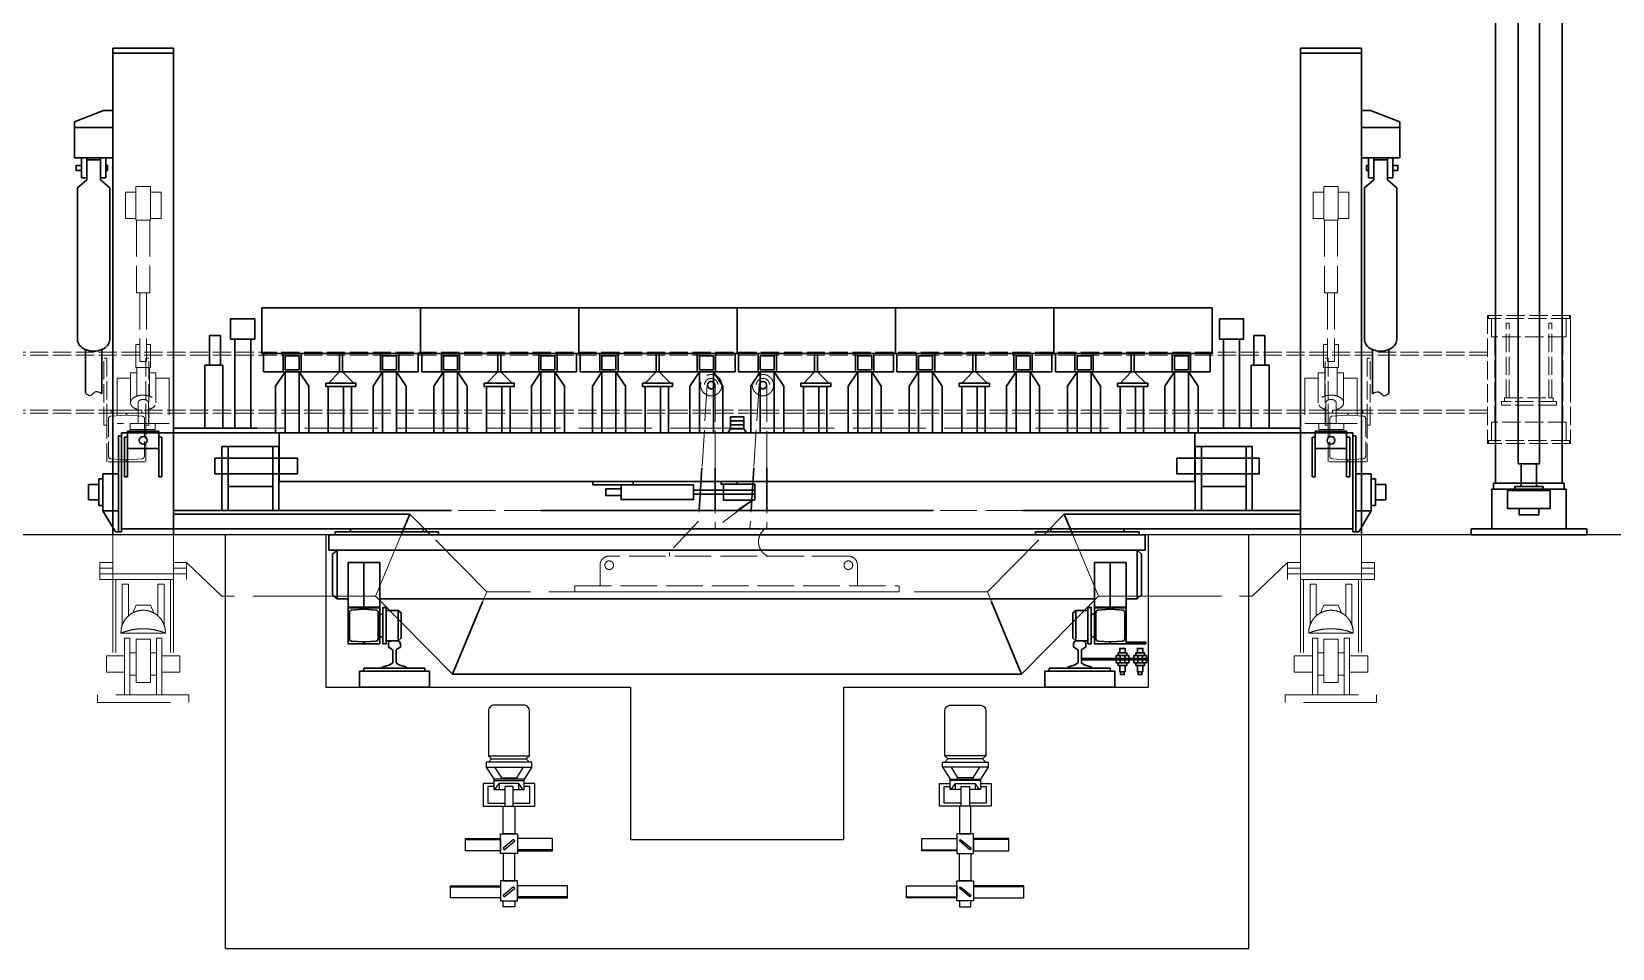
# Model space of a CAD drawing. Header units: millimetres. Extents: x 394018 to 490633, y 12254 to 34176.
# Drawn here: x 416788 to 437549, y 12254 to 24293 of the extents above; entities that cross this region are included whole.
import ezdxf

# ---------------------------------------------------------------- set-up
doc = ezdxf.new("R2010")
doc.units = ezdxf.units.MM
doc.linetypes.add('ACAD_ISO02W100', pattern=[15, 12, -3])
for name, color, linetype, lineweight in [('PL_DIMENSIONS', 5, 'Continuous', 15), ('PL_HIDDEN', 6, 'ACAD_ISO02W100', 5), ('PL_MAIN', 192, 'Continuous', 30)]:
    doc.layers.add(name, color=color, linetype=linetype, lineweight=lineweight)

# ---------------------------------------------------------------- blocks, each defined once
blk = doc.blocks.new('A$C1B3A1A2D')
at = {"layer": 'PL_MAIN', "color": 5}
for p, q in [((2490.5, 3230), (2490.5, 170)), ((2709.5, 3230), (2709.5, 170)), ((2484.1, 170), (2715.9, 170)), ((2484.1, 150), (2484.1, 170)), ((2715.9, 150), (2715.9, 170)), ((2477.8, 150), (2477.8, 20)), ((2477.8, 150), (2722.2, 150)), ((2722.2, 150), (2722.2, 20)), ((2410, 20), (2410, 0)), ((2410, 20), (2790, 20)), ((2410, 0), (2790, 0)), ((2790, 20), (2790, 0))]:
    blk.add_line(p, q, dxfattribs=at)
blk = doc.blocks.new('A$C591A1EB7')
at = {"layer": 'PL_HIDDEN', "color": 2, "ltscale": 5}
for p, q in [((2463.5, 120), (2463.5, -300)), ((2736.5, 120), (2463.5, 120)), ((2467, 120), (2467, 110)), ((2733, 110), (2467, 110)), ((2477.5, 110), (2477.5, 50)), ((2722.5, 110), (2722.5, 50)), ((2733, 120), (2733, 110)), ((2736.5, 120), (2736.5, -300)), ((2525, -150), (2525, 95)), ((2525, 95), (2535, 95)), ((2535, -150), (2535, 95)), ((2665, -150), (2665, 95)), ((2675, 95), (2665, 95)), ((2675, -150), (2675, 95)), ((2736.5, -140), (2736.5, 95)), ((2463.5, 0), (-2463.5, 0)), ((2722.5, 50), (2477.5, 50)), ((2488.5, 50), (2488.5, -230)), ((2711.5, 50), (2711.5, -230)), ((2463.5, -10), (-2463.5, -10)), ((-2079, -240), (-2079, -20)), ((-2079, -20), (-2069, -20)), ((-2069, -20), (-2069, -240)), ((-1931, -20), (-1941, -20)), ((-1941, -20), (-1941, -240)), ((-1931, -240), (-1931, -20)), ((1931, -240), (1931, -20)), ((1931, -20), (1941, -20)), ((1941, -20), (1941, -240)), ((2079, -20), (2069, -20)), ((2069, -20), (2069, -240)), ((2079, -240), (2079, -20)), ((2520, -150), (2520, -162)), ((2520, -150), (2680, -150)), ((2525, -150), (2535, -150)), ((2675, -150), (2665, -150)), ((2680, -150), (2680, -162)), ((2463.5, -190), (-2463.5, -190)), ((2463.5, -200), (-2463.5, -200)), ((-2055, -190), (-2055, -200)), ((-2055, -190), (-1955, -190)), ((-1955, -190), (-1955, -200)), ((1955, -190), (1955, -200)), ((2055, -190), (1955, -190)), ((2055, -190), (2055, -200)), ((2690, -162), (2510, -162)), ((2510, -174), (2510, -162)), ((2690, -174), (2510, -174)), ((2690, -174), (2690, -162)), ((-2069, -240), (-2079, -240)), ((-1941, -240), (-1931, -240)), ((1941, -240), (1931, -240)), ((2069, -240), (2079, -240)), ((2477.5, -290), (2477.5, -230)), ((2722.5, -230), (2477.5, -230)), ((2722.5, -290), (2722.5, -230)), ((2736.5, -300), (2463.5, -300)), ((2467, -300), (2467, -290)), ((2733, -290), (2467, -290)), ((2733, -300), (2733, -290))]:
    blk.add_line(p, q, dxfattribs=at)
for points in [[(-2069, -200), (-2005, -200), (-2005, -203.2, -0.39391), (-2008.3, -206.7), (-2056.1, -210.1, 0.39391), (-2064, -218.6), (-2064, -341.4, 0.39391), (-2056.1, -349.9), (-2008.3, -353.3, -0.39391), (-2005, -356.8), (-2005, -360), (-2069, -360)], [(-1941, -200), (-2005, -200), (-2005, -203.2, 0.39391), (-2001.7, -206.7), (-1953.9, -210.1, -0.39391), (-1946, -218.6), (-1946, -341.4, -0.39391), (-1953.9, -349.9), (-2001.7, -353.3, 0.39391), (-2005, -356.8), (-2005, -360), (-1941, -360)], [(1941, -200), (2005, -200), (2005, -203.2, -0.39391), (2001.7, -206.7), (1953.9, -210.1, 0.39391), (1946, -218.6), (1946, -341.4, 0.39391), (1953.9, -349.9), (2001.7, -353.3, -0.39391), (2005, -356.8), (2005, -360), (1941, -360)], [(2069, -200), (2005, -200), (2005, -203.2, 0.39391), (2008.3, -206.7), (2056.1, -210.1, -0.39391), (2064, -218.6), (2064, -341.4, -0.39391), (2056.1, -349.9), (2008.3, -353.3, 0.39391), (2005, -356.8), (2005, -360), (2069, -360)]]:
    blk.add_lwpolyline(points, format="xyb", close=True, dxfattribs=at)
blk = doc.blocks.new('A$C610B2414')
at = {"layer": 'PL_MAIN', "color": 5}
for p, q in [((2490.5, 3215), (2490.5, 170)), ((2709.5, 3215), (2709.5, 170)), ((2565, 2875.5), (2565, 233.1)), ((2635, 2875.5), (2635, 233.1)), ((2565, 233.1), (2635, 233.1)), ((2575, 233.1), (2575, 158.8)), ((2625, 233.1), (2625, 158.8)), ((2484.1, 170), (2715.9, 170)), ((2484.1, 150), (2484.1, 170)), ((2715.9, 150), (2715.9, 170)), ((2477.8, 150), (2477.8, 22)), ((2477.8, 150), (2722.2, 150)), ((2722.2, 150), (2722.2, 22)), ((2410, 20), (2410, 0)), ((2410, 20), (2790, 20)), ((2410, 0), (2790, 0)), ((2790, 20), (2790, 0))]:
    blk.add_line(p, q, dxfattribs=at)
for points in [[(2646.6, 146), (2553.4, 146), (2553.4, 158.8), (2646.6, 158.8)], [(2669.9, 146), (2530.1, 146), (2530.1, 86.9), (2669.9, 86.9)], [(2632, 86.9), (2568, 86.9), (2568, 65.8), (2632, 65.8)]]:
    blk.add_lwpolyline(points, close=True, dxfattribs=at)
blk.add_blockref('A$C591A1EB7', (0, 600), dxfattribs=at)
blk = doc.blocks.new('A$C361B7710')
at = {"layer": 'PL_MAIN', "color": 2}
for p, q in [((-1560, 0), (-1040, 0)), ((-1560, 0), (-1560, -150)), ((-1040, 0), (-520, 0)), ((-1040, 0), (-1040, -150)), ((-1040, -150), (-1040, 0)), ((-520, 0), (0, 0)), ((-520, 0), (-520, -150)), ((-520, -150), (-520, 0)), ((0, 0), (520, 0)), ((0, 0), (0, -150)), ((0, -150), (0, 0)), ((520, 0), (1040, 0)), ((520, 0), (520, -150)), ((520, -150), (520, 0)), ((1040, 0), (1560, 0)), ((1040, 0), (1040, -150)), ((1040, -150), (1040, 0)), ((1560, -150), (1560, 0)), ((-1040, -150), (-1560, -150)), ((-1555, -150), (-1555, -210)), ((-1305.9, -210), (-1305.9, -150.3)), ((-1295.9, -210), (-1295.9, -150.4)), ((-1046.8, -150), (-1046.8, -210)), ((-520, -150), (-1040, -150)), ((-1035, -150), (-1035, -210)), ((-785.9, -210), (-785.9, -150.3)), ((-775.9, -210), (-775.9, -150.4)), ((-526.8, -150), (-526.8, -210)), ((0, -150), (-520, -150)), ((-515, -150), (-515, -210)), ((-265.9, -210), (-265.9, -150.3)), ((-255.9, -210), (-255.9, -150.4)), ((-6.8, -150), (-6.8, -210)), ((520, -150), (0, -150)), ((5, -150), (5, -210)), ((254.1, -210), (254.1, -150.3)), ((264.1, -210), (264.1, -150.4)), ((513.2, -150), (513.2, -210)), ((1040, -150), (520, -150)), ((525, -150), (525, -210)), ((774.1, -210), (774.1, -150.3)), ((784.1, -210), (784.1, -150.4)), ((1033.2, -150), (1033.2, -210)), ((1560, -150), (1040, -150)), ((1045, -150), (1045, -210)), ((1294.1, -210), (1294.1, -150.3)), ((1304.1, -210), (1304.1, -150.4)), ((1553.2, -150), (1553.2, -210)), ((-1046.8, -210), (-1555, -210)), ((-1483.9, -210), (-1515.2, -256.6)), ((-1515.2, -256.6), (-1515.2, -410)), ((-1483.9, -210), (-1483.9, -410)), ((-1437.9, -210), (-1437.9, -410)), ((-1437.9, -210), (-1406.6, -256.6)), ((-1406.6, -256.6), (-1406.6, -410)), ((-1342.3, -257.8), (-1342.3, -410)), ((-1341.3, -246.6), (-1305.9, -210)), ((-1295.9, -210), (-1258.4, -246.6)), ((-1291.9, -257.8), (-1291.9, -410)), ((-1265.5, -257.8), (-1265.5, -410)), ((-1163.9, -210), (-1195.2, -256.6)), ((-1195.2, -256.6), (-1195.2, -410)), ((-1163.9, -210), (-1163.9, -410)), ((-1117.9, -210), (-1117.9, -410)), ((-1117.9, -210), (-1086.6, -256.6)), ((-1086.6, -256.6), (-1086.6, -410)), ((-526.8, -210), (-1035, -210)), ((-963.9, -210), (-995.2, -256.6)), ((-995.2, -256.6), (-995.2, -410)), ((-963.9, -210), (-963.9, -410)), ((-917.9, -210), (-917.9, -410)), ((-917.9, -210), (-886.6, -256.6)), ((-886.6, -256.6), (-886.6, -410)), ((-822.3, -257.8), (-822.3, -410)), ((-821.3, -246.6), (-785.9, -210)), ((-775.9, -210), (-738.4, -246.6)), ((-771.9, -257.8), (-771.9, -410)), ((-745.5, -257.8), (-745.5, -410)), ((-643.9, -210), (-675.2, -256.6)), ((-675.2, -256.6), (-675.2, -410)), ((-643.9, -210), (-643.9, -410)), ((-597.9, -210), (-597.9, -410)), ((-597.9, -210), (-566.6, -256.6)), ((-566.6, -256.6), (-566.6, -410)), ((-6.8, -210), (-515, -210)), ((-443.9, -210), (-475.2, -256.6)), ((-475.2, -256.6), (-475.2, -410)), ((-443.9, -210), (-443.9, -410)), ((-397.9, -210), (-397.9, -410)), ((-397.9, -210), (-366.6, -256.6)), ((-366.6, -256.6), (-366.6, -410)), ((-302.3, -257.8), (-302.3, -410)), ((-301.3, -246.6), (-265.9, -210)), ((-255.9, -210), (-218.4, -246.6)), ((-251.9, -257.8), (-251.9, -410)), ((-225.5, -257.8), (-225.5, -410)), ((-123.9, -210), (-155.2, -256.6)), ((-155.2, -256.6), (-155.2, -410)), ((-123.9, -210), (-123.9, -410)), ((-77.9, -210), (-77.9, -410)), ((-77.9, -210), (-46.6, -256.6)), ((-46.6, -256.6), (-46.6, -410)), ((513.2, -210), (5, -210)), ((76.1, -210), (44.8, -256.6)), ((44.8, -256.6), (44.8, -410)), ((76.1, -210), (76.1, -410)), ((122.1, -210), (122.1, -410)), ((122.1, -210), (153.4, -256.6)), ((153.4, -256.6), (153.4, -410)), ((217.7, -257.8), (217.7, -410)), ((218.7, -246.6), (254.1, -210)), ((264.1, -210), (301.6, -246.6)), ((268.1, -257.8), (268.1, -410)), ((294.5, -257.8), (294.5, -410)), ((396.1, -210), (364.8, -256.6)), ((364.8, -256.6), (364.8, -410)), ((396.1, -210), (396.1, -410)), ((442.1, -210), (442.1, -410)), ((442.1, -210), (473.4, -256.6)), ((473.4, -256.6), (473.4, -410)), ((1033.2, -210), (525, -210)), ((596.1, -210), (564.8, -256.6)), ((564.8, -256.6), (564.8, -410)), ((596.1, -210), (596.1, -410)), ((642.1, -210), (642.1, -410)), ((642.1, -210), (673.4, -256.6)), ((673.4, -256.6), (673.4, -410)), ((737.7, -257.8), (737.7, -410)), ((738.7, -246.6), (774.1, -210)), ((784.1, -210), (821.6, -246.6)), ((788.1, -257.8), (788.1, -410)), ((814.5, -257.8), (814.5, -410)), ((916.1, -210), (884.8, -256.6)), ((884.8, -256.6), (884.8, -410)), ((916.1, -210), (916.1, -410)), ((962.1, -210), (962.1, -410)), ((962.1, -210), (993.4, -256.6)), ((993.4, -256.6), (993.4, -410)), ((1553.2, -210), (1045, -210)), ((1116.1, -210), (1084.8, -256.6)), ((1084.8, -256.6), (1084.8, -410)), ((1116.1, -210), (1116.1, -410)), ((1162.1, -210), (1162.1, -410)), ((1162.1, -210), (1193.4, -256.6)), ((1193.4, -256.6), (1193.4, -410)), ((1257.7, -257.8), (1257.7, -410)), ((1258.7, -246.6), (1294.1, -210)), ((1304.1, -210), (1341.6, -246.6)), ((1308.1, -257.8), (1308.1, -410)), ((1334.5, -257.8), (1334.5, -410)), ((1436.1, -210), (1404.8, -256.6)), ((1404.8, -256.6), (1404.8, -410)), ((1436.1, -210), (1436.1, -410)), ((1482.1, -210), (1482.1, -410)), ((1482.1, -210), (1513.4, -256.6)), ((1513.4, -256.6), (1513.4, -410)), ((-2021.3, -410), (2021.3, -410)), ((-2021.3, -410), (-2021.3, -735)), ((-1503, -410), (-1503, -570)), ((-22, -397), (-30.7, -410)), ((-30.7, -410), (30.7, -410)), ((22, -397), (30.7, -410)), ((1503, -410), (1503, -570)), ((2021.3, -410), (2021.3, -735)), ((2021.3, -410), (2021.3, -735)), ((-2031.3, -420), (-2021.3, -420)), ((-2031.3, -420), (-2031.3, -735)), ((-2011.4, -554.7), (-2011.4, -423.9)), ((-2011.4, -423.9), (-2001.4, -423.9)), ((-2001.4, -423.9), (-2001.4, -554.7)), ((-1898.6, -423.9), (-1898.6, -554.7)), ((-1888.6, -423.9), (-1898.6, -423.9)), ((-1888.6, -554.7), (-1888.6, -423.9)), ((1888.6, -554.7), (1888.6, -423.9)), ((1888.6, -423.9), (1898.6, -423.9)), ((1898.6, -423.9), (1898.6, -554.7)), ((2001.4, -423.9), (2001.4, -554.7)), ((2011.4, -423.9), (2001.4, -423.9)), ((2011.4, -554.7), (2011.4, -423.9)), ((2031.3, -420), (2021.3, -420)), ((2031.3, -420), (2031.3, -735)), ((-2096, -648.6), (-2096, -561.4)), ((-2096, -561.4), (-2082.4, -561.4)), ((-2082.4, -544.2), (-2082.4, -665.8)), ((-2082.4, -544.2), (-2031.3, -544.2)), ((-2001.4, -554.7), (-2011.4, -554.7)), ((-1898.6, -554.7), (-1888.6, -554.7)), ((-1503, -570), (1503, -570)), ((1898.6, -554.7), (1888.6, -554.7)), ((2001.4, -554.7), (2011.4, -554.7)), ((2082.4, -544.2), (2031.3, -544.2)), ((2082.4, -544.2), (2082.4, -665.8)), ((2096, -561.4), (2082.4, -561.4)), ((2096, -648.6), (2096, -561.4)), ((-2130, -580), (-2096, -580)), ((-2130, -580), (-2130, -630)), ((-2096, -580), (-2096, -630)), ((2130, -580), (2096, -580)), ((2096, -580), (2096, -630)), ((2130, -580), (2130, -630)), ((-2130, -630), (-2096, -630)), ((-2096, -648.6), (-2082.4, -648.6)), ((-2082.4, -665.8), (-2031.3, -665.8)), ((-2082.4, -665.8), (-2041.4, -735)), ((2082.4, -665.8), (2031.3, -665.8)), ((2082.4, -665.8), (2041.4, -735)), ((2096, -648.6), (2082.4, -648.6)), ((2130, -630), (2096, -630)), ((-2021.3, -725), (2021.3, -725)), ((-1269.6, -725), (-1269.6, -735)), ((-1030.4, -725), (-1030.4, -735)), ((1030.4, -725), (1030.4, -735)), ((1269.6, -725), (1269.6, -735)), ((-2041.4, -735), (-2031.3, -735)), ((-2031.3, -735), (-2021.3, -735)), ((-980, -735), (-1320, -735)), ((-1320, -745), (-1320, -735)), ((-980, -745), (-1320, -745)), ((-980, -745), (-980, -735)), ((980, -735), (1320, -735)), ((980, -745), (980, -735)), ((980, -745), (1320, -745)), ((1320, -745), (1320, -735)), ((2031.3, -735), (2021.3, -735)), ((2041.4, -735), (2031.3, -735))]:
    blk.add_line(p, q, dxfattribs=at)
for points in [[(-1490.9, -150), (-1430.9, -150), (-1430.9, -210), (-1490.9, -210)], [(-1170.9, -150), (-1110.9, -150), (-1110.9, -210), (-1170.9, -210)], [(-970.9, -150), (-910.9, -150), (-910.9, -210), (-970.9, -210)], [(-650.9, -150), (-590.9, -150), (-590.9, -210), (-650.9, -210)], [(-450.9, -150), (-390.9, -150), (-390.9, -210), (-450.9, -210)], [(-130.9, -150), (-70.9, -150), (-70.9, -210), (-130.9, -210)], [(69.1, -150), (129.1, -150), (129.1, -210), (69.1, -210)], [(389.1, -150), (449.1, -150), (449.1, -210), (389.1, -210)], [(589.1, -150), (649.1, -150), (649.1, -210), (589.1, -210)], [(909.1, -150), (969.1, -150), (969.1, -210), (909.1, -210)], [(1109.1, -150), (1169.1, -150), (1169.1, -210), (1109.1, -210)], [(1429.1, -150), (1489.1, -150), (1489.1, -210), (1429.1, -210)], [(-1483.9, -157), (-1437.9, -157), (-1437.9, -203), (-1483.9, -203)], [(-1163.9, -157), (-1117.9, -157), (-1117.9, -203), (-1163.9, -203)], [(-963.9, -157), (-917.9, -157), (-917.9, -203), (-963.9, -203)], [(-643.9, -157), (-597.9, -157), (-597.9, -203), (-643.9, -203)], [(-443.9, -157), (-397.9, -157), (-397.9, -203), (-443.9, -203)], [(-123.9, -157), (-77.9, -157), (-77.9, -203), (-123.9, -203)], [(76.1, -157), (122.1, -157), (122.1, -203), (76.1, -203)], [(396.1, -157), (442.1, -157), (442.1, -203), (396.1, -203)], [(596.1, -157), (642.1, -157), (642.1, -203), (596.1, -203)], [(916.1, -157), (962.1, -157), (962.1, -203), (916.1, -203)], [(1116.1, -157), (1162.1, -157), (1162.1, -203), (1116.1, -203)], [(1436.1, -157), (1482.1, -157), (1482.1, -203), (1436.1, -203)], [(-1350.4, -246.6), (-1251.7, -246.6), (-1251.7, -257.8), (-1350.4, -257.8)], [(-830.4, -246.6), (-731.7, -246.6), (-731.7, -257.8), (-830.4, -257.8)], [(-310.4, -246.6), (-211.7, -246.6), (-211.7, -257.8), (-310.4, -257.8)], [(209.6, -246.6), (308.3, -246.6), (308.3, -257.8), (209.6, -257.8)], [(729.6, -246.6), (828.3, -246.6), (828.3, -257.8), (729.6, -257.8)], [(1249.6, -246.6), (1348.3, -246.6), (1348.3, -257.8), (1249.6, -257.8)], [(-22, -357.8), (22, -357.8), (22, -370.9), (-22, -370.9)], [(-1898.6, -405), (-2001.4, -405), (-2001.4, -461), (-1898.6, -461)], [(-22, -370.9), (22, -370.9), (22, -383.9), (-22, -383.9)], [(-22, -383.9), (22, -383.9), (22, -397), (-22, -397)], [(1898.6, -405), (2001.4, -405), (2001.4, -461), (1898.6, -461)], [(-473.3, -570), (-341.1, -570), (-341.1, -581.1), (-473.3, -581.1)], [(-52.5, -570), (0, -570), (0, -579), (-52.5, -579)], [(-431.2, -594.2), (-380.9, -594.2), (-380.9, -615.8), (-431.2, -615.8)], [(-380.9, -581.1), (-142.7, -581.1), (-142.7, -628.9), (-380.9, -628.9)], [(-142.7, -598.7), (58, -598.7), (58, -611.3), (-142.7, -611.3)], [(-44.7, -579), (58, -579), (58, -631), (-44.7, -631)]]:
    blk.add_lwpolyline(points, close=True, dxfattribs=at)
for centre in [(-1950, -434.6), (1950, -434.6)]:
    blk.add_circle(centre, 12.8, dxfattribs=at)
blk = doc.blocks.new('A$C07AE0011')
at = {"color": 2}
for points in [[(-2086.1, 920), (-2105.9, 926.8), (-2124.8, 914), (-2139.6, 922.4)], [(2086.1, 920), (2105.9, 926.8), (2124.8, 914), (2139.6, 922.4)]]:
    blk.add_spline(points, degree=3, dxfattribs=at)
at = {"layer": 'PL_HIDDEN', "color": 2, "ltscale": 10}
for p, q in [((-1974, 1601.1), (-1926, 1601.1)), ((-1974, 1601.1), (-1974, 1490.6)), ((-1926, 1601.1), (-1926, 1490.6)), ((1974, 1601.1), (1926, 1601.1)), ((1926, 1601.1), (1926, 1490.6)), ((1974, 1601.1), (1974, 1490.6)), ((-1926, 1490.6), (-1974, 1490.6)), ((-1971.6, 1490.6), (-1971.6, 1251.7)), ((-1928.4, 1490.6), (-1928.4, 1251.7)), ((1926, 1490.6), (1974, 1490.6)), ((1928.4, 1490.6), (1928.4, 1251.7)), ((1971.6, 1490.6), (1971.6, 1251.7)), ((-1928.4, 1251.7), (-1971.6, 1251.7)), ((-1961.4, 1251.7), (-1961.4, 1026.5)), ((-1938.6, 1251.7), (-1938.6, 1026.5)), ((1928.4, 1251.7), (1971.6, 1251.7)), ((1938.6, 1251.7), (1938.6, 1026.5)), ((1961.4, 1251.7), (1961.4, 1026.5)), ((-1961.4, 1082), (-1974.4, 1082)), ((-1974.4, 1082), (-1974.4, 1006.9)), ((-1938.6, 1082), (-1925.6, 1082)), ((-1925.6, 1082), (-1925.6, 1006.9)), ((1938.6, 1082), (1925.6, 1082)), ((1925.6, 1082), (1925.6, 1006.9)), ((1961.4, 1082), (1974.4, 1082)), ((1974.4, 1082), (1974.4, 1006.9)), ((-1970.5, 988.9), (-1991.6, 988.9)), ((-1991.6, 988.9), (-1991.6, 891)), ((-1925.6, 1006.9), (-1974.4, 1006.9)), ((-1970.5, 1006.9), (-1970.5, 912.7)), ((-1938.6, 1026.5), (-1961.4, 1026.5)), ((-1929.5, 1006.9), (-1929.5, 912.7)), ((-1929.5, 988.9), (-1908.4, 988.9)), ((-1908.4, 988.9), (-1908.4, 891)), ((1929.5, 988.9), (1908.4, 988.9)), ((1908.4, 988.9), (1908.4, 891)), ((1925.6, 1006.9), (1974.4, 1006.9)), ((1929.5, 1006.9), (1929.5, 912.7)), ((1938.6, 1026.5), (1961.4, 1026.5)), ((1970.5, 1006.9), (1970.5, 912.7)), ((1970.5, 988.9), (1991.6, 988.9)), ((1991.6, 988.9), (1991.6, 891)), ((-1991.6, 971.1), (-2035.6, 971.1)), ((-2035.6, 971.1), (-2035.6, 822.2)), ((-1908.4, 971.1), (-1864.4, 971.1)), ((-1864.4, 971.1), (-1864.4, 822.2)), ((-97.8, 951), (-126.4, 501.7)), ((-72.1, 948.6), (-72.1, 480.4)), ((72.2, 951), (42.2, 480.4)), ((97.9, 948.6), (97.9, 480.4)), ((1908.4, 971.1), (1864.4, 971.1)), ((1864.4, 971.1), (1864.4, 822.2)), ((1991.6, 971.1), (2035.6, 971.1)), ((2035.6, 971.1), (2035.6, 822.2)), ((-1966.9, 891), (-1966.9, 822.2)), ((-1933.1, 891), (-1933.1, 822.2)), ((1933.1, 891), (1933.1, 822.2)), ((1966.9, 891), (1966.9, 822.2)), ((-1864.4, 822.2), (-2035.6, 822.2)), ((-644.8, 537.2), (-937.2, 537.2)), ((47.9, 569.1), (-71, 480.4)), ((937.2, 537.2), (644.8, 537.2)), ((-126.4, 501.7), (-222, 399.4)), ((365.4, 387.5), (-419.8, 387.5)), ((-222, 399.4), (-222, 387.5)), ((100.1, 387.5), (370.4, 387.5)), ((-449.8, 290), (-449.8, 357.5)), ((395.4, 357.5), (395.4, 290)), ((-532.5, 290), (532.5, 290)), ((-532.5, 270), (-532.5, 290)), ((-532.5, 270), (532.5, 270)), ((532.5, 270), (532.5, 290))]:
    blk.add_line(p, q, dxfattribs=at)
at = {"layer": 'PL_HIDDEN', "color": 2, "ltscale": 20}
for p, q in [((1520, 807.2), (-1576.9, 807.2)), ((1864.4, 822.2), (2035.6, 822.2)), ((-2050, 311), (-2050, 457.2)), ((-1850, 457.2), (-1850, 311)), ((-1102.8, 457.2), (-1187, 255.4)), ((-821.7, 270), (-1006.8, 457.2)), ((821.7, 270), (1006.8, 457.2)), ((1102.8, 457.2), (1187, 255.4)), ((1850, 457.2), (1850, 311)), ((2050, 311), (2050, 457.2)), ((-1691.3, 255.4), (-1807.3, 366.4)), ((1691.3, 255.4), (1807.3, 366.4)), ((-1850, 311), (-2050, 311)), ((-2050, 311), (-2050, 60.3)), ((-2040, 311), (-2040, 60.3)), ((-2018.5, 295.1), (-2018.5, 161.7)), ((-1998.5, 295.1), (-2018.5, 295.1)), ((-1998.5, 295.1), (-1998.5, 191.1)), ((-1901.5, 295.1), (-1901.5, 191.1)), ((-1901.5, 295.1), (-1881.5, 295.1)), ((-1881.5, 295.1), (-1881.5, 161.7)), ((-1860, 311), (-1860, 60.3)), ((-1850, 311), (-1850, 60.3)), ((-821.7, 270), (-835.4, 237.2)), ((821.7, 270), (-821.7, 270)), ((821.7, 270), (835.4, 237.2)), ((1850, 311), (2050, 311)), ((1850, 311), (1850, 60.3)), ((1860, 311), (1860, 60.3)), ((1881.5, 295.1), (1881.5, 161.7)), ((1901.5, 295.1), (1881.5, 295.1)), ((1901.5, 295.1), (1901.5, 191.1)), ((1998.5, 295.1), (1998.5, 191.1)), ((1998.5, 295.1), (2018.5, 295.1)), ((2018.5, 295.1), (2018.5, 161.7)), ((2040, 311), (2040, 60.3)), ((2050, 311), (2050, 60.3)), ((-1984.5, 200.8), (-1973.6, 226.4)), ((-1973.6, 226.4), (-1949.6, 226.4)), ((-1926.4, 226.4), (-1950.4, 226.4)), ((-1915.5, 200.8), (-1926.4, 226.4)), ((-1350, 255.4), (-1691.3, 255.4)), ((-1187, 255.4), (-1350, 255.4)), ((-1102.8, 170.3), (-1187, 255.4)), ((1102.8, 170.3), (1187, 255.4)), ((1350, 255.4), (1187, 255.4)), ((1350, 255.4), (1691.3, 255.4)), ((1915.5, 200.8), (1926.4, 226.4)), ((1926.4, 226.4), (1950.4, 226.4)), ((1973.6, 226.4), (1949.6, 226.4)), ((1984.5, 200.8), (1973.6, 226.4)), ((-1877.1, 134.5), (-2022.9, 134.5)), ((1877.1, 134.5), (2022.9, 134.5)), ((-1800, -67.8), (-2100, -67.8)), ((-2100, -67.8), (-2100, -92.8)), ((-2100, -92.8), (-1800, -92.8)), ((-1800, -92.8), (-1800, -67.8)), ((1800, -67.8), (2100, -67.8)), ((1800, -92.8), (1800, -67.8)), ((2100, -92.8), (1800, -92.8)), ((2100, -67.8), (2100, -92.8))]:
    blk.add_line(p, q, dxfattribs=at)
at = {"layer": 'PL_HIDDEN', "color": 2, "ltscale": 10}
for points in [[(-1974, 1582), (-2008.5, 1582), (-2008.5, 1495.9), (-1974, 1495.9)], [(-1926, 1495.9), (-1891.5, 1495.9), (-1891.5, 1582), (-1926, 1582)], [(1926, 1495.9), (1891.5, 1495.9), (1891.5, 1582), (1926, 1582)], [(1974, 1582), (2008.5, 1582), (2008.5, 1495.9), (1974, 1495.9)]]:
    blk.add_lwpolyline(points, dxfattribs=at)
for points in [[(-1910.3, 822.2), (-1992.5, 822.2), (-1992.5, 803.3), (-1910.3, 803.3)], [(1910.3, 822.2), (1992.5, 822.2), (1992.5, 803.3), (1910.3, 803.3)]]:
    blk.add_lwpolyline(points, close=True, dxfattribs=at)
at = {"layer": 'PL_HIDDEN', "color": 2, "ltscale": 20}
for points in [[(-2050, 366.4), (-2092.7, 366.4), (-2092.7, 347.9), (-2050, 347.9)], [(-1850, 347.9), (-1807.3, 347.9), (-1807.3, 366.4), (-1850, 366.4)], [(1850, 347.9), (1807.3, 347.9), (1807.3, 366.4), (1850, 366.4)], [(2050, 366.4), (2092.7, 366.4), (2092.7, 347.9), (2050, 347.9)], [(-2050, 347.9), (-2092.7, 347.9), (-2092.7, 329.5), (-1807.3, 329.5), (-1807.3, 347.9), (-1850, 347.9)], [(2050, 347.9), (2092.7, 347.9), (2092.7, 329.5), (1807.3, 329.5), (1807.3, 347.9), (1850, 347.9)], [(-1973.6, 70), (-1993.4, 70), (-1993.4, -3.6), (-1973.6, -3.6)], [(-1926.4, -3.6), (-1906.6, -3.6), (-1906.6, 70), (-1926.4, 70)], [(1926.4, -3.6), (1906.6, -3.6), (1906.6, 70), (1926.4, 70)], [(1973.6, 70), (1993.4, 70), (1993.4, -3.6), (1973.6, -3.6)]]:
    blk.add_lwpolyline(points, dxfattribs=at)
for points in [[(-1807.3, 329.5), (-2092.7, 329.5), (-2092.7, 311), (-1807.3, 311)], [(1807.3, 329.5), (2092.7, 329.5), (2092.7, 311), (1807.3, 311)], [(-1993.4, -67.8), (-2011, -67.8), (-2011, 118.4), (-1993.4, 118.4)], [(-1926.4, 114.1), (-1973.6, 114.1), (-1973.6, -28.1), (-1926.4, -28.1)], [(-1906.6, -67.8), (-1889, -67.8), (-1889, 118.4), (-1906.6, 118.4)], [(1906.6, -67.8), (1889, -67.8), (1889, 118.4), (1906.6, 118.4)], [(1926.4, 114.1), (1973.6, 114.1), (1973.6, -28.1), (1926.4, -28.1)], [(1993.4, -67.8), (2011, -67.8), (2011, 118.4), (1993.4, 118.4)], [(-2011, 60.3), (-2070.8, 60.3), (-2070.8, 6.1), (-2011, 6.1)], [(-1889, 60.3), (-1829.2, 60.3), (-1829.2, 6.1), (-1889, 6.1)], [(1889, 60.3), (1829.2, 60.3), (1829.2, 6.1), (1889, 6.1)], [(2011, 60.3), (2070.8, 60.3), (2070.8, 6.1), (2011, 6.1)]]:
    blk.add_lwpolyline(points, close=True, dxfattribs=at)
at = {"layer": 'PL_HIDDEN', "color": 2, "ltscale": 10}
for centre, radius in [((-85, 948.6), 35), ((-85, 948.6), 12.9), ((-85, 948.6), 10.9), ((85, 948.6), 35), ((85, 948.6), 12.9), ((85, 948.6), 10.9), ((-419.8, 357.5), 14.2), ((365.4, 357.5), 14.2)]:
    blk.add_circle(centre, radius, dxfattribs=at)
for centre, radius, start, end in [((-85, 948.6), 22.1, 6.1438, 173.8562), ((85, 948.6), 22.1, 6.1438, 173.8562), ((122.2, 434.5), 51.9, 117.8961, 244.8319), ((-419.8, 357.5), 30, 90, 180), ((365.4, 357.5), 30, 0, 90)]:
    blk.add_arc(centre, radius, start, end, dxfattribs=at)
at = {"layer": 'PL_HIDDEN', "color": 2, "ltscale": 20}
for centre, radius, start, end in [((-1950, 136.6), 72.9, 358.3436, 181.6564), ((1950, 136.6), 72.9, 358.3436, 181.6564), ((-1950, -42.2), 191.1, 67.5815, 112.4185), ((1950, -42.2), 191.1, 67.5815, 112.4185)]:
    blk.add_arc(centre, radius, start, end, dxfattribs=at)
at = {"layer": 'PL_HIDDEN', "color": 2, "ltscale": 10, "extrusion": (0, 0, -1)}
for major_axis, ratio, start_param, end_param in [((41.6, 0), 0.59877, 1.989475, 7.435303), ((16.9, 0), 0.626895, 3.141593, 6.283185)]:
    blk.add_ellipse((-1950, 891), major_axis=major_axis, ratio=ratio, start_param=start_param, end_param=end_param, dxfattribs=at)
at = {"layer": 'PL_HIDDEN', "color": 2, "ltscale": 10}
for major_axis, ratio, start_param, end_param in [((-41.6, 0), 0.59877, 1.989475, 7.435303), ((-16.9, 0), 0.626895, 3.141593, 6.283185)]:
    blk.add_ellipse((1950, 891), major_axis=major_axis, ratio=ratio, start_param=start_param, end_param=end_param, dxfattribs=at)
at = {"layer": 'PL_MAIN', "color": 2}
for p, q in [((-1850, 2055), (-2050, 2055)), ((-2050, 457.2), (-2050, 2055)), ((-1850, 2039.1), (-2050, 2039.1)), ((-1850, 2055), (-1850, 457.2)), ((1850, 2055), (2050, 2055)), ((1850, 2055), (1850, 457.2)), ((1850, 2039.1), (2050, 2039.1)), ((2050, 457.2), (2050, 2055)), ((-2080.1, 1850.9), (-2175.7, 1812.9)), ((-2050, 1850.9), (-2080.1, 1850.9)), ((2050, 1850.9), (2080.1, 1850.9)), ((2080.1, 1850.9), (2175.7, 1812.9)), ((-2175.7, 1812.9), (-2175.7, 1794.3)), ((-2175.7, 1794.3), (-2050, 1794.3)), ((-2175.7, 1794.3), (-2175.7, 1695.1)), ((2175.7, 1794.3), (2050, 1794.3)), ((2175.7, 1812.9), (2175.7, 1794.3)), ((2175.7, 1794.3), (2175.7, 1695.1)), ((-2175.7, 1695.1), (-2050, 1695.1)), ((-2152.7, 1695.1), (-2152.7, 1629.1)), ((-2135.2, 1629.1), (-2135.2, 1695.1)), ((-2135.2, 1622.9), (-2135.2, 1688.4)), ((-2090.5, 1688.4), (-2135.2, 1688.4)), ((-2090.5, 1629.1), (-2090.5, 1695.1)), ((-2090.5, 1622.9), (-2090.5, 1688.4)), ((-2073, 1695.1), (-2073, 1629.1)), ((2175.7, 1695.1), (2050, 1695.1)), ((2073, 1695.1), (2073, 1629.1)), ((2090.5, 1629.1), (2090.5, 1695.1)), ((2090.5, 1622.9), (2090.5, 1688.4)), ((2090.5, 1688.4), (2135.2, 1688.4)), ((2135.2, 1629.1), (2135.2, 1695.1)), ((2135.2, 1622.9), (2135.2, 1688.4)), ((2152.7, 1695.1), (2152.7, 1629.1)), ((-2165.7, 1596.8), (-2135.2, 1622.9)), ((-2152.7, 1629.1), (-2135.2, 1629.1)), ((-2073, 1629.1), (-2090.5, 1629.1)), ((-2060, 1596.8), (-2090.5, 1622.9)), ((2060, 1596.8), (2090.5, 1622.9)), ((2073, 1629.1), (2090.5, 1629.1)), ((2152.7, 1629.1), (2135.2, 1629.1)), ((2165.7, 1596.8), (2135.2, 1622.9)), ((-2165.7, 1596.8), (-2165.7, 1098.6)), ((-2060, 1596.8), (-2060, 1098.6)), ((2060, 1596.8), (2060, 1098.6)), ((2165.7, 1596.8), (2165.7, 1098.6)), ((-2139.6, 1065.3), (-2139.6, 922.4)), ((-2086.1, 1065.3), (-2086.1, 920)), ((2086.1, 1065.3), (2086.1, 920)), ((2139.6, 1065.3), (2139.6, 922.4)), ((-1576.9, 807.2), (-1850, 807.2)), ((1850, 807.2), (1520, 807.2)), ((-115.2, 677.2), (-124.2, 537.2)), ((-72.1, 677.2), (-72.1, 537.2)), ((54.8, 677.2), (45.8, 537.2)), ((97.9, 537.2), (97.9, 677.2)), ((-937.2, 537.2), (-1850, 537.2)), ((-1074.3, 525.4), (-1850, 525.4)), ((-1074.3, 525.4), (-1102.8, 457.2)), ((-1006.8, 457.2), (-1074.3, 525.4)), ((644.8, 537.2), (-644.8, 537.2)), ((0, 537.2), (47.9, 569.1)), ((1850, 537.2), (937.2, 537.2)), ((1006.8, 457.2), (1074.3, 525.4)), ((1074.3, 525.4), (1850, 525.4)), ((1074.3, 525.4), (1102.8, 457.2)), ((-835.4, 237.2), (-934.4, 0)), ((835.4, 237.2), (934.4, 0)), ((-934.4, 0), (-1102.8, 170.3)), ((934.4, 0), (1102.8, 170.3)), ((934.4, 0), (-934.4, 0))]:
    blk.add_line(p, q, dxfattribs=at)
for points in [[(-2152.7, 1670.3), (-2169.8, 1670.3), (-2169.8, 1653.9), (-2152.7, 1653.9)], [(-2073, 1653.9), (-2066.7, 1653.9), (-2066.7, 1670.3), (-2073, 1670.3)], [(2073, 1653.9), (2066.7, 1653.9), (2066.7, 1670.3), (2073, 1670.3)], [(2152.7, 1670.3), (2169.8, 1670.3), (2169.8, 1653.9), (2152.7, 1653.9)]]:
    blk.add_lwpolyline(points, dxfattribs=at)
for points in [[(-1583.7, 1166.5), (-1662.8, 1166.5), (-1662.8, 1099.8), (-1583.7, 1099.8)], [(1583.7, 1166.5), (1662.8, 1166.5), (1662.8, 1099.8), (1583.7, 1099.8)], [(-1696.6, 1111.4), (-1732.6, 1111.4), (-1732.6, 1014.2), (-1696.6, 1014.2)], [(-1597.1, 1099.8), (-1649.2, 1099.8), (-1649.2, 807.2), (-1597.1, 807.2)], [(1597.1, 1099.8), (1649.2, 1099.8), (1649.2, 807.2), (1597.1, 807.2)], [(1696.6, 1111.4), (1732.6, 1111.4), (1732.6, 1014.2), (1696.6, 1014.2)], [(-1688.3, 1014.2), (-1747.3, 1014.2), (-1747.3, 807.2), (-1688.3, 807.2)], [(1688.3, 1014.2), (1747.3, 1014.2), (1747.3, 807.2), (1688.3, 807.2)], [(-1671.1, 747.1), (-1691.6, 747.1), (-1691.6, 537.2), (-1671.1, 537.2)], [(-1524.8, 747.1), (-1671.1, 747.1), (-1671.1, 616), (-1524.8, 616)], [(-1524.8, 747.1), (-1504.3, 747.1), (-1504.3, 537.2), (-1524.8, 537.2)], [(1524.8, 747.1), (1504.3, 747.1), (1504.3, 537.2), (1524.8, 537.2)], [(1524.8, 747.1), (1671.1, 747.1), (1671.1, 616), (1524.8, 616)], [(1671.1, 747.1), (1691.6, 747.1), (1691.6, 537.2), (1671.1, 537.2)], [(-1443.4, 708.7), (-1714.6, 708.7), (-1714.6, 657.4), (-1443.4, 657.4)], [(1443.4, 708.7), (1714.6, 708.7), (1714.6, 657.4), (1443.4, 657.4)]]:
    blk.add_lwpolyline(points, close=True, dxfattribs=at)
at = {"layer": 'PL_MAIN', "color": 2, "extrusion": (0, 0, -1)}
blk.add_ellipse((-2112.8, 1098.6), major_axis=(52.9, 0), ratio=0.728138, start_param=0, end_param=3.141593, dxfattribs=at)
at = {"layer": 'PL_MAIN', "color": 2}
blk.add_ellipse((2112.8, 1098.6), major_axis=(-52.9, 0), ratio=0.728138, start_param=0, end_param=3.141593, dxfattribs=at)
blk = doc.blocks.new('A$C03574BAA')
at = {"color": 2, "lineweight": 30}
for points in [[(-1277.5, -39.2), (-1225.5, -39.2), (-1225.5, -42.7, -0.39391), (-1228.3, -45.7), (-1265.7, -48.4, 0.39391), (-1272.7, -55.8), (-1272.7, -142.7, 0.39391), (-1265.7, -150.1), (-1228.3, -152.8, -0.39391), (-1225.5, -155.7), (-1225.5, -159.2), (-1277.5, -159.2)], [(-1173.5, -39.2), (-1225.5, -39.2), (-1225.5, -42.7, 0.39391), (-1222.7, -45.7), (-1185.2, -48.4, -0.39391), (-1178.3, -55.8), (-1178.3, -142.7, -0.39391), (-1185.2, -150.1), (-1222.7, -152.8, 0.39391), (-1225.5, -155.7), (-1225.5, -159.2), (-1173.5, -159.2)], [(1173.5, -39.2), (1225.5, -39.2), (1225.5, -42.7, -0.39391), (1222.7, -45.7), (1185.2, -48.4, 0.39391), (1178.3, -55.8), (1178.3, -142.7, 0.39391), (1185.2, -150.1), (1222.7, -152.8, -0.39391), (1225.5, -155.7), (1225.5, -159.2), (1173.5, -159.2)], [(1277.5, -39.2), (1225.5, -39.2), (1225.5, -42.7, 0.39391), (1228.3, -45.7), (1265.7, -48.4, -0.39391), (1272.7, -55.8), (1272.7, -142.7, -0.39391), (1265.7, -150.1), (1228.3, -152.8, 0.39391), (1225.5, -155.7), (1225.5, -159.2), (1277.5, -159.2)]]:
    blk.add_lwpolyline(points, format="xyb", close=True, dxfattribs=at)
at = {"layer": 'PL_MAIN', "color": 2}
for p, q in [((-1340, 198.6), (1340, 198.6)), ((-1340, 198.6), (-1340, 148.6)), ((1340, 198.6), (1340, 148.6)), ((-1340, 148.6), (1340, 148.6)), ((-1313.3, 148.6), (-1328.3, 135.4)), ((-1328.3, 135.4), (-1328.3, 1.8)), ((-1313.3, 148.6), (-1313.3, -11.4)), ((-1173.5, 107.9), (-1277.5, 107.9)), ((-1277.5, -29.8), (-1277.5, 107.9)), ((-1225.5, 107.9), (-1225.5, -39.2)), ((-1173.5, -29.8), (-1173.5, 107.9)), ((1173.5, 107.9), (1277.5, 107.9)), ((1173.5, -29.8), (1173.5, 107.9)), ((1225.5, 107.9), (1225.5, -39.2)), ((1277.5, -29.8), (1277.5, 107.9)), ((1313.3, 148.6), (1313.3, -11.4)), ((1313.3, 148.6), (1328.3, 135.4)), ((1328.3, 135.4), (1328.3, 1.8)), ((-1313.3, -11.4), (-1328.3, 1.8)), ((1313.3, -11.4), (1328.3, 1.8)), ((-1277.5, -11.4), (-1313.3, -11.4)), ((-1277.5, -29.2), (-1277.5, -39.2)), ((-1173.5, -11.4), (1173.5, -11.4)), ((-1173.5, -39.2), (-1173.5, -29.2)), ((1173.5, -39.2), (1173.5, -29.2)), ((1277.5, -11.4), (1313.3, -11.4)), ((1277.5, -29.2), (1277.5, -39.2)), ((1342.5, -154.2), (1277.5, -154.2)), ((1342.5, -159.2), (1342.5, -154.2)), ((1277.5, -159.2), (1342.5, -159.2))]:
    blk.add_line(p, q, dxfattribs=at)
at = {"layer": 'PL_MAIN', "color": 2, "lineweight": 30}
for p, q in [((-1173.5, -40.7), (-1277.5, -40.7)), ((1173.5, -40.7), (1277.5, -40.7))]:
    blk.add_line(p, q, dxfattribs=at)
at = {"layer": 'PL_MAIN', "color": 0}
for p, q in [((-1151.7, -149.1), (-1151.7, -49.3)), ((-1151.7, -49.3), (-1112.8, -49.3)), ((-1112.8, -49.3), (-1112.8, -149.1)), ((-1112.8, -49.3), (-1102.8, -57.9)), ((1112.8, -49.3), (1102.8, -57.9)), ((1112.8, -49.3), (1112.8, -149.1)), ((1151.7, -49.3), (1112.8, -49.3)), ((1151.7, -149.1), (1151.7, -49.3)), ((-1163, -61.9), (-1173.5, -61.9)), ((-1102.8, -57.9), (-1102.8, -140.6)), ((1102.8, -57.9), (1102.8, -140.6)), ((1163, -61.9), (1173.5, -61.9)), ((-1163, -136.6), (-1173.5, -136.6)), ((-1112.8, -149.1), (-1151.7, -149.1)), ((-1143.5, -154.2), (-1144.9, -157.7)), ((-1140.8, -151.5), (-1143.5, -154.2)), ((-1143.5, -154.2), (-1143.5, -154.2)), ((-1137.2, -150.2), (-1140.8, -151.5)), ((-1140.8, -151.5), (-1140.8, -151.5)), ((-1136.7, -150.2), (-1137.2, -150.2)), ((-1137.2, -150.2), (-1137.2, -150.2)), ((-1124.7, -149.4), (-1136.7, -150.2)), ((-1136.7, -150.2), (-1136.7, -150.2)), ((-1112.8, -150.2), (-1124.7, -149.4)), ((-1124.7, -149.4), (-1124.7, -149.4)), ((-1112.8, -149.1), (-1102.8, -140.6)), ((-1111.3, -150.6), (-1112.8, -150.2)), ((-1112.8, -150.2), (-1112.8, -150.2)), ((-1108, -152.4), (-1111.3, -150.6)), ((-1111.3, -150.6), (-1111.3, -150.6)), ((-1105.8, -155.5), (-1108, -152.4)), ((-1108, -152.4), (-1108, -152.4)), ((-1105, -159.2), (-1105.8, -155.5)), ((-1105.8, -155.5), (-1105.8, -155.5)), ((1112.8, -149.1), (1102.8, -140.6)), ((1105, -159.2), (1105.8, -155.5)), ((1105.8, -155.5), (1108, -152.4)), ((1105.8, -155.5), (1105.8, -155.5)), ((1108, -152.4), (1111.3, -150.6)), ((1108, -152.4), (1108, -152.4)), ((1111.3, -150.6), (1112.8, -150.2)), ((1111.3, -150.6), (1111.3, -150.6)), ((1112.8, -149.1), (1151.7, -149.1)), ((1112.8, -150.2), (1124.7, -149.4)), ((1112.8, -150.2), (1112.8, -150.2)), ((1124.7, -149.4), (1124.7, -149.4)), ((1124.7, -149.4), (1136.7, -150.2)), ((1136.7, -150.2), (1136.7, -150.2)), ((1136.7, -150.2), (1137.2, -150.2)), ((1137.2, -150.2), (1137.2, -150.2)), ((1137.2, -150.2), (1140.8, -151.5)), ((1140.8, -151.5), (1140.8, -151.5)), ((1140.8, -151.5), (1143.5, -154.2)), ((1143.5, -154.2), (1143.5, -154.2)), ((1143.5, -154.2), (1144.9, -157.7)), ((1163, -136.6), (1173.5, -136.6)), ((-1144.9, -157.7), (-1145, -159.2)), ((-1145, -159.2), (-1145, -159.2)), ((-1145, -159.2), (-1145, -168)), ((-1145, -159.2), (-1145, -168)), ((-1145, -168), (-1145, -168)), ((-1145, -168), (-1144.2, -170.3)), ((-1144.9, -157.7), (-1144.9, -157.7)), ((-1144.2, -170.3), (-1144.2, -170.3)), ((-1144.2, -170.3), (-1142.9, -171.5)), ((-1142.9, -171.5), (-1142.9, -171.5)), ((-1142.9, -171.5), (-1133.1, -176.9)), ((-1142.9, -171.5), (-1133.1, -176.9)), ((-1133.1, -176.9), (-1131.1, -178.9)), ((-1131.1, -178.9), (-1131.1, -178.9)), ((-1131.1, -178.9), (-1130.5, -181.3)), ((-1130.5, -181.3), (-1130.5, -181.3)), ((-1130.5, -181.3), (-1130.5, -219.5)), ((-1130.5, -181.3), (-1130.5, -219.5)), ((-1119.5, -181.3), (-1118.7, -178.6)), ((-1119.5, -219.5), (-1119.5, -181.3)), ((-1119.5, -181.3), (-1119.5, -181.3)), ((-1119.5, -219.5), (-1119.5, -181.3)), ((-1118.7, -178.6), (-1116.9, -176.9)), ((-1118.7, -178.6), (-1118.7, -178.6)), ((-1116.9, -176.9), (-1107.1, -171.5)), ((-1116.9, -176.9), (-1107.1, -171.5)), ((-1116.9, -176.9), (-1116.9, -176.9)), ((-1107.1, -171.5), (-1105.4, -169.6)), ((-1107.1, -171.5), (-1107.1, -171.5)), ((-1105.4, -169.6), (-1105, -168)), ((-1105.4, -169.6), (-1105.4, -169.6)), ((-1105, -168), (-1105, -159.2)), ((-1105, -159.2), (-1105, -159.2)), ((-1105, -168), (-1105, -159.2)), ((-1105, -168), (-1105, -168)), ((1105, -168), (1105, -159.2)), ((1105, -159.2), (1105, -159.2)), ((1105, -168), (1105, -159.2)), ((1105.4, -169.6), (1105, -168)), ((1105, -168), (1105, -168)), ((1107.1, -171.5), (1105.4, -169.6)), ((1105.4, -169.6), (1105.4, -169.6)), ((1116.9, -176.9), (1107.1, -171.5)), ((1107.1, -171.5), (1107.1, -171.5)), ((1116.9, -176.9), (1107.1, -171.5)), ((1118.7, -178.6), (1116.9, -176.9)), ((1116.9, -176.9), (1116.9, -176.9)), ((1119.5, -181.3), (1118.7, -178.6)), ((1118.7, -178.6), (1118.7, -178.6)), ((1119.5, -219.5), (1119.5, -181.3)), ((1119.5, -181.3), (1119.5, -181.3)), ((1119.5, -219.5), (1119.5, -181.3)), ((1131.1, -178.9), (1130.5, -181.3)), ((1130.5, -181.3), (1130.5, -181.3)), ((1130.5, -181.3), (1130.5, -219.5)), ((1130.5, -181.3), (1130.5, -219.5)), ((1130.5, -207), (1347.5, -207)), ((1133.1, -176.9), (1131.1, -178.9)), ((1131.1, -178.9), (1131.1, -178.9)), ((1142.9, -171.5), (1133.1, -176.9)), ((1142.9, -171.5), (1133.1, -176.9)), ((1144.2, -170.3), (1142.9, -171.5)), ((1142.9, -171.5), (1142.9, -171.5)), ((1145, -168), (1144.2, -170.3)), ((1144.2, -170.3), (1144.2, -170.3)), ((1144.9, -157.7), (1144.9, -157.7)), ((1144.9, -157.7), (1145, -159.2)), ((1145, -159.2), (1145, -159.2)), ((1145, -159.2), (1145, -168)), ((1145, -159.2), (1145, -168)), ((1145, -168), (1145, -168)), ((1257.8, -197.7), (1257.8, -207)), ((1273.1, -197.7), (1273.1, -207)), ((1315.8, -197.7), (1315.8, -207)), ((1331.1, -197.7), (1331.1, -207)), ((1347.5, -207), (1347.5, -212)), ((-1010, -249.4), (-1240, -249.4)), ((-1240, -301.4), (-1240, -249.4)), ((-1164.1, -235.8), (-1165, -238.1)), ((-1165, -238.1), (-1165, -238.1)), ((-1165, -238.1), (-1165, -238.3)), ((-1165, -238.3), (-1165, -238.3)), ((-1165, -238.3), (-1165, -239.4)), ((-1165, -238.3), (-1165, -239.4)), ((-1165, -239.4), (-1165, -239.4)), ((-1165, -239.4), (-1085, -239.4)), ((-1165, -239.4), (-1085, -239.4)), ((-1162, -234.4), (-1164.1, -235.8)), ((-1164.1, -235.8), (-1164.1, -235.8)), ((-1143, -229.4), (-1162, -234.4)), ((-1143, -229.4), (-1162, -234.4)), ((-1162, -234.4), (-1162, -234.4)), ((-1133.1, -223.9), (-1143, -229.4)), ((-1133.1, -223.9), (-1143, -229.4)), ((-1143, -229.4), (-1143, -229.4)), ((-1131.3, -222.2), (-1133.1, -223.9)), ((-1133.1, -223.9), (-1133.1, -223.9)), ((-1130.5, -219.5), (-1131.3, -222.2)), ((-1131.3, -222.2), (-1131.3, -222.2)), ((-1130.5, -219.5), (-1130.5, -219.5)), ((-1118.9, -221.9), (-1119.5, -219.5)), ((-1119.5, -219.5), (-1119.5, -219.5)), ((-1116.9, -223.9), (-1118.9, -221.9)), ((-1118.9, -221.9), (-1118.9, -221.9)), ((-1107, -229.4), (-1116.9, -223.9)), ((-1116.9, -223.9), (-1116.9, -223.9)), ((-1107, -229.4), (-1116.9, -223.9)), ((-1088, -234.4), (-1107, -229.4)), ((-1107, -229.4), (-1107, -229.4)), ((-1088, -234.4), (-1107, -229.4)), ((-1087.8, -234.5), (-1088, -234.4)), ((-1088, -234.4), (-1088, -234.4)), ((-1085.8, -235.9), (-1087.8, -234.5)), ((-1087.8, -234.5), (-1087.8, -234.5)), ((-1085, -238.3), (-1085.8, -235.9)), ((-1085.8, -235.9), (-1085.8, -235.9)), ((-1085, -239.4), (-1085, -238.3)), ((-1085, -238.3), (-1085, -238.3)), ((-1085, -239.4), (-1085, -238.3)), ((-1085, -239.4), (-1085, -239.4)), ((-1010, -249.4), (-1010, -301.4)), ((1010, -249.4), (1240, -249.4)), ((1010, -249.4), (1010, -301.4)), ((1085, -238.3), (1085.8, -235.9)), ((1085, -239.4), (1085, -238.3)), ((1085, -238.3), (1085, -238.3)), ((1085, -239.4), (1085, -238.3)), ((1165, -239.4), (1085, -239.4)), ((1085, -239.4), (1085, -239.4)), ((1165, -239.4), (1085, -239.4)), ((1085.8, -235.9), (1087.8, -234.5)), ((1085.8, -235.9), (1085.8, -235.9)), ((1087.8, -234.5), (1088, -234.4)), ((1087.8, -234.5), (1087.8, -234.5)), ((1088, -234.4), (1107, -229.4)), ((1088, -234.4), (1107, -229.4)), ((1088, -234.4), (1088, -234.4)), ((1107, -229.4), (1116.9, -223.9)), ((1107, -229.4), (1116.9, -223.9)), ((1107, -229.4), (1107, -229.4)), ((1116.9, -223.9), (1118.9, -221.9)), ((1116.9, -223.9), (1116.9, -223.9)), ((1118.9, -221.9), (1119.5, -219.5)), ((1118.9, -221.9), (1118.9, -221.9)), ((1119.5, -219.5), (1119.5, -219.5)), ((1347.5, -212), (1130.5, -212)), ((1130.5, -219.5), (1130.5, -219.5)), ((1130.5, -219.5), (1131.3, -222.2)), ((1131.3, -222.2), (1131.3, -222.2)), ((1131.3, -222.2), (1133.1, -223.9)), ((1133.1, -223.9), (1133.1, -223.9)), ((1133.1, -223.9), (1143, -229.4)), ((1133.1, -223.9), (1143, -229.4)), ((1143, -229.4), (1143, -229.4)), ((1143, -229.4), (1162, -234.4)), ((1143, -229.4), (1162, -234.4)), ((1162, -234.4), (1162, -234.4)), ((1162, -234.4), (1164.1, -235.8)), ((1164.1, -235.8), (1164.1, -235.8)), ((1164.1, -235.8), (1165, -238.1)), ((1165, -238.1), (1165, -238.1)), ((1165, -238.1), (1165, -238.3)), ((1165, -238.3), (1165, -238.3)), ((1165, -238.3), (1165, -239.4)), ((1165, -238.3), (1165, -239.4)), ((1165, -239.4), (1165, -239.4)), ((1240, -301.4), (1240, -249.4)), ((1257.8, -221.3), (1257.8, -212)), ((1273.1, -221.3), (1273.1, -212)), ((1315.8, -221.3), (1315.8, -212)), ((1331.1, -221.3), (1331.1, -212)), ((-1010, -301.4), (-1240, -301.4)), ((1010, -301.4), (1240, -301.4))]:
    blk.add_line(p, q, dxfattribs=at)
for points in [[(-1151.7, -39.6), (-1163, -39.6), (-1163, -158.9), (-1151.7, -158.9)], [(1151.7, -39.6), (1163, -39.6), (1163, -158.9), (1151.7, -158.9)], [(1244.4, -207), (1286.5, -207), (1286.5, -197.7), (1244.4, -197.7)], [(1251.3, -197.7), (1279.6, -197.7), (1279.6, -188.2), (1251.3, -188.2)], [(1256.3, -188.2), (1274.7, -188.2), (1274.7, -174.2), (1256.3, -174.2)], [(1302.4, -207), (1344.5, -207), (1344.5, -197.7), (1302.4, -197.7)], [(1309.3, -197.7), (1337.6, -197.7), (1337.6, -188.2), (1309.3, -188.2)], [(1314.3, -188.2), (1332.7, -188.2), (1332.7, -174.2), (1314.3, -174.2)], [(-1025, -239.4), (-1225, -239.4), (-1225, -249.4), (-1025, -249.4)], [(1025, -239.4), (1225, -239.4), (1225, -249.4), (1025, -249.4)], [(1244.4, -212), (1286.5, -212), (1286.5, -221.3), (1244.4, -221.3)], [(1251.3, -221.3), (1279.6, -221.3), (1279.6, -230.8), (1251.3, -230.8)], [(1256.3, -230.8), (1274.7, -230.8), (1274.7, -251.1), (1256.3, -251.1)], [(1259.4, -251.1), (1271.5, -251.1), (1271.5, -260.2), (1259.4, -260.2)], [(1302.4, -212), (1344.5, -212), (1344.5, -221.3), (1302.4, -221.3)], [(1309.3, -221.3), (1337.6, -221.3), (1337.6, -230.8), (1309.3, -230.8)], [(1314.3, -230.8), (1332.7, -230.8), (1332.7, -251.1), (1314.3, -251.1)], [(1317.4, -251.1), (1329.5, -251.1), (1329.5, -260.2), (1317.4, -260.2)]]:
    blk.add_lwpolyline(points, close=True, dxfattribs=at)
for centre, radius, start, end in [((-1161, -238.3), 4, 104.7436, 180), ((-1135.5, -219.5), 5, 298.9872, 0), ((-1114.5, -219.5), 5, 180, 241.0128), ((-1089, -238.3), 4, 0, 75.2564), ((1089, -238.3), 4, 104.7436, 180), ((1114.5, -219.5), 5, 298.9872, 0), ((1135.5, -219.5), 5, 180, 241.0128), ((1161, -238.3), 4, 0, 75.2564)]:
    blk.add_arc(centre, radius, start, end, dxfattribs=at)

msp = doc.modelspace()

# ---------------------------------------------------------------- linework, layer by layer
for p, q in [((450331, 17684), (394018, 17684)), ((419333, 12254), (419333, 17684)), ((420653, 17684), (420653, 15684)), ((431453, 17684), (431453, 15684)), ((432773, 12254), (432773, 17684)), ((420653, 15684), (424653, 15684)), ((424653, 15684), (424653, 13684)), ((427453, 13684), (427453, 15684)), ((427453, 15684), (431453, 15684)), ((424653, 13684), (427453, 13684)), ((419333, 12254), (432773, 12254))]:
    msp.add_line(p, q)
at = {"color": 124}
for p, q in [((422829, 14742), (422787, 14784)), ((422787, 14698), (422829, 14742)), ((422829, 14742), (423285, 14742)), ((423285, 14742), (423327, 14784)), ((423327, 14698), (423285, 14742)), ((428822, 14742), (428780, 14784)), ((428780, 14698), (428822, 14742)), ((429278, 14742), (428822, 14742)), ((429278, 14742), (429320, 14784)), ((429320, 14698), (429278, 14742)), ((422757, 14634), (422857, 14474)), ((422869, 14634), (422957, 14494)), ((423244, 14634), (423157, 14494)), ((423357, 14634), (423257, 14474)), ((428750, 14634), (428850, 14474)), ((428863, 14634), (428950, 14494)), ((429238, 14634), (429150, 14494)), ((429350, 14634), (429250, 14474)), ((422857, 14460), (423257, 14460)), ((422872, 14340), (422927, 14420)), ((422957, 14474), (422957, 14494)), ((422957, 14494), (423157, 14494)), ((423157, 14474), (423157, 14494)), ((423241, 14340), (423187, 14420)), ((429250, 14460), (428850, 14460)), ((428866, 14340), (428920, 14420)), ((428950, 14474), (428950, 14494)), ((429150, 14494), (428950, 14494)), ((429150, 14474), (429150, 14494)), ((429235, 14340), (429180, 14420)), ((422487, 13682), (422947, 13682)), ((423627, 13550), (423167, 13550)), ((428480, 13550), (428940, 13550)), ((429620, 13682), (429160, 13682)), ((422287, 13062), (422947, 13062)), ((423827, 12930), (423167, 12930)), ((428280, 12930), (428940, 12930)), ((429820, 13062), (429160, 13062))]:
    msp.add_line(p, q, dxfattribs=at)
for points in [[(422787, 14784), (423327, 14784), (423327, 15368, 0.414214), (423247, 15448), (422867, 15448, 0.414214), (422787, 15368)], [(429320, 14784), (428780, 14784), (428780, 15368, -0.414214), (428860, 15448), (429240, 15448, -0.414214), (429320, 15368)]]:
    msp.add_lwpolyline(points, format="xyb", close=True, dxfattribs=at)
for points in [[(422757, 14634), (423357, 14634), (423357, 14698), (422757, 14698)], [(429350, 14634), (428750, 14634), (428750, 14698), (429350, 14698)], [(423001, 14120), (423113, 14120), (423113, 14380), (423001, 14380)], [(429106, 14120), (428994, 14120), (428994, 14380), (429106, 14380)], [(422982, 14120), (423132, 14120), (423132, 13760), (422982, 13760)], [(429125, 14120), (428975, 14120), (428975, 13760), (429125, 13760)], [(422947, 13760), (423167, 13760), (423167, 13500), (422947, 13500)], [(429160, 13760), (428940, 13760), (428940, 13500), (429160, 13500)], [(422947, 13536), (422487, 13536), (422487, 13696), (422947, 13696)], [(422980, 13568), (422995, 13549), (423133, 13665), (423118, 13683)], [(422982, 13140), (423132, 13140), (423132, 13500), (422982, 13500)], [(423167, 13536), (423627, 13536), (423627, 13696), (423167, 13696)], [(428940, 13536), (428480, 13536), (428480, 13696), (428940, 13696)], [(429127, 13568), (429112, 13549), (428974, 13665), (428989, 13683)], [(429125, 13140), (428975, 13140), (428975, 13500), (429125, 13500)], [(429160, 13536), (429620, 13536), (429620, 13696), (429160, 13696)], [(422947, 12880), (423167, 12880), (423167, 13140), (422947, 13140)], [(429160, 12880), (428940, 12880), (428940, 13140), (429160, 13140)], [(422947, 12916), (422287, 12916), (422287, 13076), (422947, 13076)], [(422980, 12948), (422995, 12929), (423133, 13045), (423118, 13063)], [(422982, 12880), (423132, 12880), (423132, 12800), (422982, 12800)], [(423167, 12916), (423827, 12916), (423827, 13076), (423167, 13076)], [(428940, 12916), (428280, 12916), (428280, 13076), (428940, 13076)], [(429127, 12948), (429112, 12929), (428974, 13045), (428989, 13063)], [(429125, 12880), (428975, 12880), (428975, 12800), (429125, 12800)], [(429160, 12916), (429820, 12916), (429820, 13076), (429160, 13076)]]:
    msp.add_lwpolyline(points, close=True, dxfattribs=at)
for points in [[(422857, 14420), (422717, 14420), (422717, 14120), (423397, 14120), (423397, 14420), (423257, 14420)], [(422857, 14380), (422781, 14380), (422781, 14160), (423001, 14160)], [(423113, 14340), (423257, 14340), (423257, 14474), (422857, 14474), (422857, 14340), (423001, 14340)], [(423187, 14420), (422927, 14420)], [(423113, 14340), (423187, 14340), (423187, 14420), (422927, 14420), (422927, 14340), (423001, 14340)], [(423113, 14160), (423333, 14160), (423333, 14380), (423257, 14380)], [(429250, 14420), (429390, 14420), (429390, 14120), (428710, 14120), (428710, 14420), (428850, 14420)], [(428994, 14160), (428774, 14160), (428774, 14380), (428850, 14380)], [(428994, 14340), (428850, 14340), (428850, 14474), (429250, 14474), (429250, 14340), (429106, 14340)], [(428920, 14420), (429180, 14420)], [(428994, 14340), (428920, 14340), (428920, 14420), (429180, 14420), (429180, 14340), (429106, 14340)], [(429250, 14380), (429326, 14380), (429326, 14160), (429106, 14160)]]:
    msp.add_lwpolyline(points, dxfattribs=at)

# ---------------------------------------------------------------- block references
at = {"xscale": 4, "yscale": 4, "zscale": 4}
for name, p in [('A$C610B2414', (426053, 17684)), ('A$C1B3A1A2D', (426053, 17684)), ('A$C07AE0011', (426053, 15856)), ('A$C03574BAA', (426053, 16890))]:
    msp.add_blockref(name, p, dxfattribs=at)
at = {"layer": 'PL_DIMENSIONS', "xscale": 4, "yscale": 4, "zscale": 4}
msp.add_blockref('A$C361B7710', (426053, 20664), dxfattribs=at)

doc.saveas('drawing.dxf')
